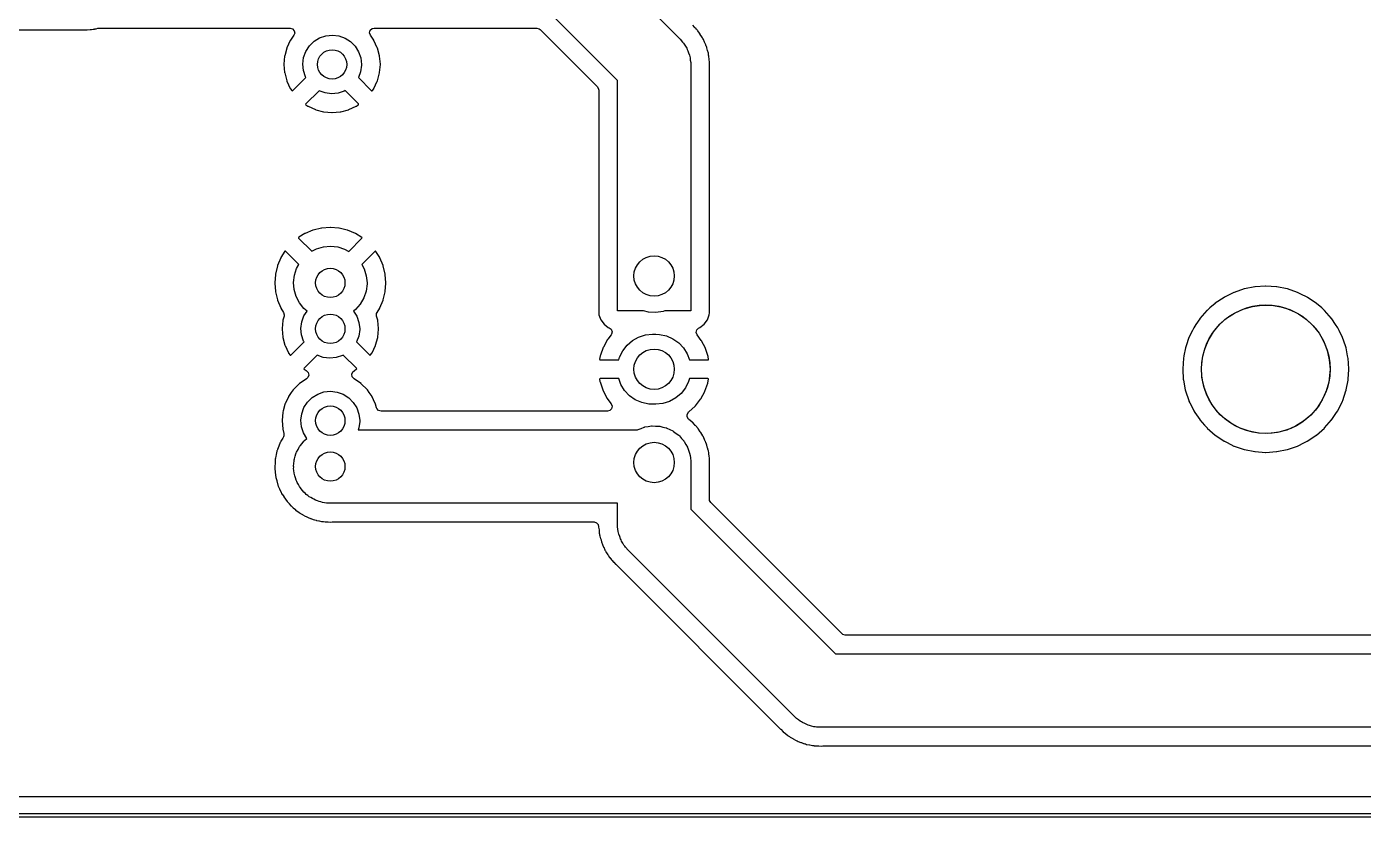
# Model space of a CAD drawing. Extents: x 71 to 221, y -163 to -63.
# Drawn here: x 122.53 to 158.94, y -163.05 to -141.52 of the extents above; entities that cross this region are included whole.
import ezdxf

# ---------------------------------------------------------------- set-up
doc = ezdxf.new("R2010")
doc.units = 0
doc.layers.add('BLACK', color=7, linetype='CONTINUOUS')

msp = doc.modelspace()

# ---------------------------------------------------------------- linework, layer by layer
at = {"layer": 'BLACK', "linetype": 'CONTINUOUS'}
for p, q in [((137.807, -139.343), (140.327, -141.863)), ((138.62, -142.984), (136.686, -141.05)), ((114.788, -141.608), (124.076, -141.608)), ((124.076, -141.608), (124.08, -141.609)), ((124.08, -141.609), (124.174, -141.611)), ((124.174, -141.611), (124.174, -141.611)), ((124.174, -141.611), (124.179, -141.611)), ((124.179, -141.611), (124.257, -141.601)), ((124.257, -141.601), (124.264, -141.6)), ((124.264, -141.6), (124.292, -141.598)), ((124.292, -141.598), (124.337, -141.594)), ((124.337, -141.594), (124.337, -141.594)), ((124.337, -141.594), (124.342, -141.594)), ((124.342, -141.594), (124.374, -141.586)), ((124.374, -141.586), (124.387, -141.584)), ((124.387, -141.584), (124.42, -141.579)), ((124.42, -141.579), (124.425, -141.578)), ((124.425, -141.578), (124.471, -141.564)), ((124.425, -141.578), (124.425, -141.578)), ((124.471, -141.564), (124.507, -141.558)), ((124.507, -141.558), (129.705, -141.558)), ((129.705, -141.558), (129.774, -141.579)), ((129.774, -141.579), (129.82, -141.632)), ((131.886, -141.621), (131.938, -141.572)), ((131.938, -141.572), (131.995, -141.558)), ((131.995, -141.558), (136.423, -141.558)), ((136.423, -141.558), (136.491, -141.579)), ((136.491, -141.579), (136.512, -141.595)), ((136.512, -141.595), (138.075, -143.158)), ((140.718, -141.534), (140.675, -141.485)), ((140.723, -141.54), (140.718, -141.534)), ((140.763, -141.58), (140.723, -141.54)), ((140.764, -141.581), (140.763, -141.58)), ((140.769, -141.586), (140.764, -141.581)), ((140.764, -141.581), (140.764, -141.581)), ((140.783, -141.601), (140.769, -141.586)), ((140.789, -141.611), (140.783, -141.601)), ((140.802, -141.628), (140.789, -141.611)), ((129.711, -141.898), (129.619, -142.096)), ((129.716, -141.889), (129.711, -141.898)), ((129.809, -141.757), (129.716, -141.889)), ((129.83, -141.702), (129.809, -141.757)), ((129.82, -141.632), (129.83, -141.702)), ((130.23, -142.044), (130.357, -141.92)), ((130.357, -141.92), (130.509, -141.826)), ((130.509, -141.826), (130.678, -141.769)), ((130.678, -141.769), (130.856, -141.75)), ((130.856, -141.75), (131.033, -141.771)), ((131.033, -141.771), (131.201, -141.831)), ((131.201, -141.831), (131.351, -141.927)), ((131.351, -141.927), (131.477, -142.053)), ((131.869, -141.689), (131.886, -141.621)), ((131.891, -141.757), (131.869, -141.689)), ((131.984, -141.889), (131.891, -141.757)), ((131.989, -141.898), (131.984, -141.889)), ((132.081, -142.096), (131.989, -141.898)), ((140.327, -141.863), (140.397, -141.941)), ((140.397, -141.941), (140.417, -141.971)), ((140.417, -141.971), (140.441, -141.999)), ((140.81, -141.639), (140.802, -141.628)), ((140.828, -141.66), (140.81, -141.639)), ((140.832, -141.663), (140.828, -141.66)), ((140.828, -141.66), (140.828, -141.66)), ((140.835, -141.668), (140.832, -141.663)), ((140.874, -141.73), (140.835, -141.668)), ((140.835, -141.668), (140.835, -141.668)), ((140.877, -141.735), (140.874, -141.73)), ((140.923, -141.8), (140.877, -141.735)), ((140.937, -141.829), (140.923, -141.8)), ((140.944, -141.841), (140.937, -141.829)), ((140.961, -141.869), (140.944, -141.841)), ((140.963, -141.873), (140.961, -141.869)), ((140.992, -141.941), (140.963, -141.873)), ((140.995, -141.947), (140.992, -141.941)), ((141.027, -142.013), (140.995, -141.947)), ((129.556, -142.327), (129.537, -142.545)), ((129.558, -142.317), (129.556, -142.327)), ((129.615, -142.106), (129.558, -142.317)), ((129.619, -142.096), (129.615, -142.106)), ((130.072, -142.362), (130.133, -142.194)), ((130.133, -142.194), (130.23, -142.044)), ((131.477, -142.053), (131.571, -142.204)), ((131.571, -142.204), (131.63, -142.373)), ((132.085, -142.106), (132.081, -142.096)), ((132.142, -142.317), (132.085, -142.106)), ((132.144, -142.327), (132.142, -142.317)), ((132.163, -142.545), (132.144, -142.327)), ((140.441, -141.999), (140.472, -142.056)), ((140.472, -142.056), (140.508, -142.11)), ((140.508, -142.11), (140.521, -142.144)), ((140.521, -142.144), (140.539, -142.176)), ((140.539, -142.176), (140.558, -142.238)), ((140.558, -142.238), (140.582, -142.298)), ((140.582, -142.298), (140.589, -142.334)), ((140.589, -142.334), (140.6, -142.369)), ((141.029, -142.018), (141.027, -142.013)), ((141.027, -142.013), (141.027, -142.013)), ((141.031, -142.023), (141.029, -142.018)), ((141.039, -142.049), (141.031, -142.023)), ((141.043, -142.062), (141.039, -142.049)), ((141.056, -142.092), (141.043, -142.062)), ((141.057, -142.097), (141.056, -142.092)), ((141.075, -142.169), (141.057, -142.097)), ((141.077, -142.175), (141.075, -142.169)), ((141.098, -142.245), (141.077, -142.175)), ((141.099, -142.25), (141.098, -142.245)), ((141.103, -142.28), (141.099, -142.25)), ((141.104, -142.283), (141.103, -142.28)), ((141.106, -142.296), (141.104, -142.283)), ((141.114, -142.328), (141.106, -142.296)), ((141.114, -142.333), (141.114, -142.328)), ((141.12, -142.406), (141.114, -142.333)), ((141.114, -142.333), (141.114, -142.333)), ((129.537, -142.545), (129.537, -142.555)), ((129.537, -142.555), (129.556, -142.773)), ((130.05, -142.539), (130.072, -142.362)), ((130.067, -142.716), (130.05, -142.539)), ((131.65, -142.572), (131.625, -142.749)), ((131.63, -142.373), (131.65, -142.55)), ((131.65, -142.55), (131.65, -142.572)), ((132.144, -142.773), (132.163, -142.555)), ((132.163, -142.555), (132.163, -142.545)), ((140.6, -142.369), (140.606, -142.433)), ((140.606, -142.433), (140.617, -142.497)), ((140.617, -142.497), (140.616, -142.533)), ((140.616, -142.533), (140.62, -142.57)), ((140.62, -142.57), (140.62, -149.262)), ((141.121, -142.413), (141.12, -142.406)), ((141.131, -142.491), (141.121, -142.413)), ((141.129, -142.59), (141.131, -142.496)), ((141.129, -142.594), (141.129, -142.59)), ((141.129, -149.311), (141.129, -142.594)), ((141.131, -142.496), (141.131, -142.491)), ((141.131, -142.496), (141.131, -142.496)), ((129.556, -142.773), (129.558, -142.783)), ((129.558, -142.783), (129.615, -142.994)), ((129.615, -142.994), (129.619, -143.004)), ((129.619, -143.004), (129.711, -143.202)), ((129.776, -143.264), (130.136, -142.905)), ((130.124, -142.886), (130.067, -142.716)), ((130.136, -142.905), (130.124, -142.886)), ((131.625, -142.749), (131.565, -142.906)), ((131.565, -142.906), (131.924, -143.265)), ((131.989, -143.202), (132.081, -143.004)), ((132.081, -143.004), (132.085, -142.994)), ((132.085, -142.994), (132.142, -142.783)), ((132.142, -142.783), (132.144, -142.773)), ((138.62, -149.262), (138.62, -142.984)), ((129.711, -143.202), (129.716, -143.211)), ((129.716, -143.211), (129.753, -143.263)), ((129.753, -143.263), (129.763, -143.271)), ((129.763, -143.271), (129.776, -143.264)), ((130.494, -143.266), (130.135, -143.624)), ((130.656, -143.326), (130.494, -143.266)), ((130.833, -143.35), (130.656, -143.326)), ((131.011, -143.334), (130.833, -143.35)), ((131.18, -143.279), (131.011, -143.334)), ((131.205, -143.264), (131.18, -143.279)), ((131.564, -143.624), (131.205, -143.264)), ((131.924, -143.265), (131.936, -143.272)), ((131.936, -143.272), (131.948, -143.262)), ((131.948, -143.262), (131.984, -143.211)), ((131.984, -143.211), (131.989, -143.202)), ((138.075, -143.158), (138.109, -143.22)), ((138.109, -143.22), (138.112, -143.247)), ((138.112, -143.247), (138.112, -149.311)), ((130.135, -143.624), (130.128, -143.636)), ((130.128, -143.636), (130.138, -143.648)), ((130.138, -143.648), (130.189, -143.684)), ((130.189, -143.684), (130.198, -143.689)), ((130.198, -143.689), (130.396, -143.781)), ((130.396, -143.781), (130.406, -143.785)), ((130.406, -143.785), (130.617, -143.842)), ((131.083, -143.842), (131.294, -143.785)), ((131.294, -143.785), (131.304, -143.781)), ((131.304, -143.781), (131.502, -143.689)), ((131.502, -143.689), (131.511, -143.684)), ((131.511, -143.684), (131.563, -143.647)), ((131.563, -143.647), (131.571, -143.637)), ((131.571, -143.637), (131.564, -143.624)), ((130.617, -143.842), (130.627, -143.844)), ((130.627, -143.844), (130.845, -143.863)), ((130.845, -143.863), (130.855, -143.863)), ((130.855, -143.863), (131.073, -143.844)), ((131.073, -143.844), (131.083, -143.842)), ((130.328, -147.063), (130.118, -147.15)), ((130.337, -147.06), (130.328, -147.063)), ((130.559, -147.007), (130.337, -147.06)), ((130.568, -147.006), (130.559, -147.007)), ((130.795, -146.988), (130.568, -147.006)), ((130.805, -146.988), (130.795, -146.988)), ((131.032, -147.006), (130.805, -146.988)), ((131.041, -147.007), (131.032, -147.006)), ((131.263, -147.06), (131.041, -147.007)), ((131.272, -147.063), (131.263, -147.06)), ((131.482, -147.15), (131.272, -147.063)), ((129.942, -147.257), (129.932, -147.268)), ((129.932, -147.268), (129.936, -147.277)), ((129.936, -147.277), (130.298, -147.639)), ((130.109, -147.155), (129.942, -147.257)), ((130.118, -147.15), (130.109, -147.155)), ((131.301, -147.64), (131.661, -147.28)), ((131.491, -147.155), (131.482, -147.15)), ((131.662, -147.26), (131.491, -147.155)), ((131.661, -147.28), (131.668, -147.267)), ((131.668, -147.267), (131.662, -147.26)), ((129.56, -147.638), (129.455, -147.809)), ((129.567, -147.632), (129.56, -147.638)), ((129.58, -147.639), (129.567, -147.632)), ((129.94, -147.999), (129.58, -147.639)), ((130.298, -147.639), (130.425, -147.573)), ((130.425, -147.573), (130.613, -147.518)), ((130.613, -147.518), (130.807, -147.5)), ((130.807, -147.5), (131.001, -147.52)), ((131.001, -147.52), (131.188, -147.578)), ((131.188, -147.578), (131.301, -147.64)), ((132.023, -147.636), (131.661, -147.999)), ((132.032, -147.632), (132.023, -147.636)), ((132.043, -147.642), (132.032, -147.632)), ((132.145, -147.809), (132.043, -147.642)), ((129.36, -148.037), (129.307, -148.259)), ((129.363, -148.028), (129.36, -148.037)), ((129.45, -147.818), (129.363, -148.028)), ((129.455, -147.809), (129.45, -147.818)), ((129.822, -148.292), (129.881, -148.106)), ((129.881, -148.106), (129.94, -147.999)), ((131.661, -147.999), (131.725, -148.119)), ((131.725, -148.119), (131.781, -148.306)), ((132.15, -147.818), (132.145, -147.809)), ((132.237, -148.028), (132.15, -147.818)), ((132.24, -148.037), (132.237, -148.028)), ((132.293, -148.259), (132.24, -148.037)), ((129.306, -148.268), (129.288, -148.495)), ((129.288, -148.495), (129.288, -148.505)), ((129.288, -148.505), (129.306, -148.732)), ((129.307, -148.259), (129.306, -148.268)), ((129.8, -148.486), (129.822, -148.292)), ((129.816, -148.681), (129.8, -148.486)), ((131.8, -148.528), (131.775, -148.722)), ((131.781, -148.306), (131.8, -148.5)), ((131.8, -148.5), (131.8, -148.528)), ((132.294, -148.268), (132.293, -148.259)), ((132.312, -148.495), (132.294, -148.268)), ((132.294, -148.732), (132.312, -148.505)), ((132.312, -148.505), (132.312, -148.495)), ((129.306, -148.732), (129.307, -148.741)), ((129.307, -148.741), (129.36, -148.963)), ((129.87, -148.868), (129.816, -148.681)), ((129.959, -149.042), (129.87, -148.868)), ((131.775, -148.722), (131.714, -148.907)), ((132.24, -148.963), (132.293, -148.741)), ((132.293, -148.741), (132.294, -148.732)), ((155.145, -148.892), (154.906, -149.052)), ((155.148, -148.89), (155.145, -148.892)), ((155.152, -148.888), (155.148, -148.89)), ((155.322, -148.804), (155.152, -148.888)), ((155.152, -148.888), (155.152, -148.888)), ((155.414, -148.759), (155.322, -148.804)), ((155.418, -148.758), (155.414, -148.759)), ((155.69, -148.665), (155.418, -148.758)), ((155.694, -148.664), (155.69, -148.665)), ((155.69, -148.665), (155.69, -148.665)), ((155.698, -148.663), (155.694, -148.664)), ((155.981, -148.607), (155.698, -148.663)), ((155.698, -148.663), (155.698, -148.663)), ((155.985, -148.606), (155.981, -148.607)), ((155.981, -148.607), (155.981, -148.607)), ((155.989, -148.606), (155.985, -148.606)), ((156.276, -148.587), (155.989, -148.606)), ((155.989, -148.606), (155.989, -148.606)), ((156.28, -148.587), (156.276, -148.587)), ((156.284, -148.587), (156.28, -148.587)), ((156.571, -148.606), (156.284, -148.587)), ((156.575, -148.606), (156.571, -148.606)), ((156.571, -148.606), (156.571, -148.606)), ((156.579, -148.607), (156.575, -148.606)), ((156.862, -148.663), (156.579, -148.607)), ((156.579, -148.607), (156.579, -148.607)), ((156.866, -148.664), (156.862, -148.663)), ((156.862, -148.663), (156.862, -148.663)), ((156.87, -148.665), (156.866, -148.664)), ((157.142, -148.758), (156.87, -148.665)), ((156.87, -148.665), (156.87, -148.665)), ((157.146, -148.759), (157.142, -148.758)), ((157.238, -148.804), (157.146, -148.759)), ((157.408, -148.888), (157.238, -148.804)), ((157.412, -148.89), (157.408, -148.888)), ((157.408, -148.888), (157.408, -148.888)), ((157.415, -148.892), (157.412, -148.89)), ((157.654, -149.052), (157.415, -148.892)), ((129.36, -148.963), (129.363, -148.972)), ((129.363, -148.972), (129.45, -149.182)), ((129.45, -149.182), (129.455, -149.191)), ((129.455, -149.191), (129.525, -149.305)), ((130.081, -149.195), (129.959, -149.042)), ((130.166, -149.267), (130.081, -149.195)), ((131.49, -149.224), (131.435, -149.267)), ((131.617, -149.076), (131.49, -149.224)), ((131.714, -148.907), (131.617, -149.076)), ((132.075, -149.305), (132.145, -149.191)), ((132.145, -149.191), (132.15, -149.182)), ((132.15, -149.182), (132.237, -148.972)), ((132.237, -148.972), (132.24, -148.963)), ((154.677, -149.253), (154.487, -149.469)), ((154.68, -149.25), (154.677, -149.253)), ((154.756, -149.182), (154.68, -149.25)), ((154.899, -149.057), (154.756, -149.182)), ((154.902, -149.054), (154.899, -149.057)), ((154.899, -149.057), (154.899, -149.057)), ((154.906, -149.052), (154.902, -149.054)), ((154.906, -149.052), (154.906, -149.052)), ((155.432, -149.319), (155.667, -149.211)), ((155.667, -149.211), (155.916, -149.138)), ((155.916, -149.138), (156.173, -149.103)), ((156.173, -149.103), (156.433, -149.107)), ((156.433, -149.107), (156.689, -149.148)), ((156.689, -149.148), (156.936, -149.227)), ((156.936, -149.227), (157.168, -149.342)), ((157.658, -149.054), (157.654, -149.052)), ((157.654, -149.052), (157.654, -149.052)), ((157.661, -149.057), (157.658, -149.054)), ((157.804, -149.182), (157.661, -149.057)), ((157.661, -149.057), (157.661, -149.057)), ((157.88, -149.25), (157.804, -149.182)), ((157.883, -149.253), (157.88, -149.25)), ((158.073, -149.469), (157.883, -149.253)), ((129.506, -149.527), (129.487, -149.745)), ((129.508, -149.517), (129.506, -149.527)), ((129.539, -149.403), (129.508, -149.517)), ((129.525, -149.305), (129.543, -149.373)), ((129.543, -149.373), (129.539, -149.403)), ((130, -149.739), (130.022, -149.562)), ((130.022, -149.562), (130.083, -149.394)), ((130.083, -149.394), (130.166, -149.267)), ((131.435, -149.267), (131.521, -149.404)), ((131.521, -149.404), (131.58, -149.573)), ((131.58, -149.573), (131.6, -149.75)), ((132.061, -149.403), (132.063, -149.332)), ((132.092, -149.517), (132.061, -149.403)), ((132.063, -149.332), (132.075, -149.305)), ((132.094, -149.527), (132.092, -149.517)), ((132.113, -149.745), (132.094, -149.527)), ((138.112, -149.311), (138.118, -149.373)), ((138.118, -149.373), (138.169, -149.509)), ((138.169, -149.509), (138.257, -149.626)), ((139.33, -149.262), (138.62, -149.262)), ((139.467, -149.298), (139.33, -149.262)), ((139.669, -149.309), (139.467, -149.298)), ((139.869, -149.279), (139.669, -149.309)), ((139.912, -149.262), (139.869, -149.279)), ((140.62, -149.262), (139.912, -149.262)), ((140.983, -149.626), (141.071, -149.509)), ((141.071, -149.509), (141.122, -149.373)), ((141.122, -149.373), (141.129, -149.311)), ((154.482, -149.476), (154.378, -149.631)), ((154.484, -149.472), (154.482, -149.476)), ((154.482, -149.476), (154.482, -149.476)), ((154.487, -149.469), (154.484, -149.472)), ((154.487, -149.469), (154.487, -149.469)), ((155.021, -149.634), (155.215, -149.462)), ((155.215, -149.462), (155.432, -149.319)), ((157.168, -149.342), (157.381, -149.49)), ((157.381, -149.49), (157.57, -149.668)), ((158.076, -149.472), (158.073, -149.469)), ((158.073, -149.469), (158.073, -149.469)), ((158.078, -149.476), (158.076, -149.472)), ((158.182, -149.631), (158.078, -149.476)), ((158.078, -149.476), (158.078, -149.476)), ((129.487, -149.745), (129.487, -149.755)), ((129.487, -149.755), (129.506, -149.973)), ((129.506, -149.973), (129.508, -149.983)), ((129.508, -149.983), (129.565, -150.194)), ((130.017, -149.916), (130, -149.739)), ((130.074, -150.086), (130.017, -149.916)), ((131.575, -149.949), (131.515, -150.106)), ((131.6, -149.772), (131.575, -149.949)), ((131.6, -149.75), (131.6, -149.772)), ((132.035, -150.194), (132.092, -149.983)), ((132.092, -149.983), (132.094, -149.973)), ((132.094, -149.973), (132.113, -149.755)), ((132.113, -149.755), (132.113, -149.745)), ((138.257, -149.626), (138.373, -149.713)), ((138.448, -149.917), (138.355, -150.035)), ((138.373, -149.713), (138.392, -149.72)), ((138.392, -149.72), (138.394, -149.721)), ((138.394, -149.721), (138.45, -149.763)), ((138.46, -149.899), (138.448, -149.917)), ((138.45, -149.763), (138.475, -149.83)), ((138.475, -149.83), (138.46, -149.899)), ((139.029, -150.068), (139.197, -149.975)), ((139.197, -149.975), (139.381, -149.917)), ((139.381, -149.917), (139.572, -149.897)), ((139.572, -149.897), (139.667, -149.897)), ((139.667, -149.897), (139.767, -149.903)), ((139.767, -149.903), (139.956, -149.942)), ((139.956, -149.942), (140.132, -150.019)), ((140.766, -149.847), (140.781, -149.778)), ((140.791, -149.914), (140.766, -149.847)), ((140.781, -149.778), (140.831, -149.728)), ((140.904, -150.065), (140.791, -149.914)), ((140.831, -149.728), (140.848, -149.72)), ((140.848, -149.72), (140.867, -149.713)), ((140.867, -149.713), (140.983, -149.626)), ((154.189, -149.984), (154.188, -149.988)), ((154.282, -149.795), (154.189, -149.984)), ((154.318, -149.722), (154.282, -149.795)), ((154.32, -149.718), (154.318, -149.722)), ((154.318, -149.722), (154.318, -149.722)), ((154.378, -149.631), (154.32, -149.718)), ((154.721, -150.056), (154.855, -149.834)), ((154.855, -149.834), (155.021, -149.634)), ((157.57, -149.668), (157.731, -149.871)), ((157.731, -149.871), (157.86, -150.097)), ((158.24, -149.718), (158.182, -149.631)), ((158.242, -149.722), (158.24, -149.718)), ((158.278, -149.795), (158.242, -149.722)), ((158.242, -149.722), (158.242, -149.722)), ((158.371, -149.984), (158.278, -149.795)), ((158.372, -149.988), (158.371, -149.984)), ((129.565, -150.194), (129.569, -150.204)), ((129.569, -150.204), (129.661, -150.402)), ((129.726, -150.464), (130.086, -150.105)), ((130.086, -150.105), (130.074, -150.086)), ((131.515, -150.106), (131.874, -150.465)), ((131.939, -150.402), (132.031, -150.204)), ((132.031, -150.204), (132.035, -150.194)), ((138.234, -150.254), (138.157, -150.471)), ((138.238, -150.245), (138.234, -150.254)), ((138.349, -150.044), (138.238, -150.245)), ((138.355, -150.035), (138.349, -150.044)), ((138.68, -150.518), (138.765, -150.345)), ((138.765, -150.345), (138.883, -150.193)), ((138.883, -150.193), (139.029, -150.068)), ((140.132, -150.019), (140.29, -150.129)), ((140.29, -150.129), (140.422, -150.269)), ((140.422, -150.269), (140.524, -150.432)), ((140.91, -150.074), (140.904, -150.065)), ((141.016, -150.278), (140.91, -150.074)), ((141.02, -150.287), (141.016, -150.278)), ((141.092, -150.505), (141.02, -150.287)), ((154.093, -150.268), (154.051, -150.481)), ((154.094, -150.264), (154.093, -150.268)), ((154.093, -150.268), (154.093, -150.268)), ((154.111, -150.215), (154.094, -150.264)), ((154.188, -149.988), (154.111, -150.215)), ((154.188, -149.988), (154.188, -149.988)), ((154.557, -150.546), (154.62, -150.295)), ((154.62, -150.295), (154.721, -150.056)), ((157.86, -150.097), (157.954, -150.338)), ((157.954, -150.338), (158.011, -150.591)), ((158.449, -150.215), (158.372, -149.988)), ((158.372, -149.988), (158.372, -149.988)), ((158.466, -150.264), (158.449, -150.215)), ((158.467, -150.268), (158.466, -150.264)), ((158.509, -150.481), (158.467, -150.268)), ((158.467, -150.268), (158.467, -150.268)), ((129.661, -150.402), (129.666, -150.411)), ((129.666, -150.411), (129.703, -150.463)), ((129.703, -150.463), (129.713, -150.471)), ((129.713, -150.471), (129.726, -150.464)), ((130.444, -150.466), (130.085, -150.824)), ((130.606, -150.526), (130.444, -150.466)), ((130.783, -150.55), (130.606, -150.526)), ((130.961, -150.534), (130.783, -150.55)), ((131.13, -150.479), (130.961, -150.534)), ((131.155, -150.464), (131.13, -150.479)), ((131.514, -150.824), (131.155, -150.464)), ((131.874, -150.465), (131.886, -150.472)), ((131.886, -150.472), (131.898, -150.462)), ((131.898, -150.462), (131.934, -150.411)), ((131.934, -150.411), (131.939, -150.402)), ((138.155, -150.481), (138.137, -150.578)), ((138.137, -150.578), (138.139, -150.591)), ((138.139, -150.591), (138.153, -150.596)), ((138.153, -150.596), (138.659, -150.596)), ((138.157, -150.471), (138.155, -150.481)), ((138.659, -150.596), (138.68, -150.518)), ((140.524, -150.432), (140.584, -150.596)), ((140.584, -150.596), (141.088, -150.596)), ((141.088, -150.596), (141.101, -150.592)), ((141.094, -150.515), (141.092, -150.505)), ((141.103, -150.578), (141.094, -150.515)), ((141.101, -150.592), (141.103, -150.578)), ((154.027, -150.686), (154.017, -150.85)), ((154.036, -150.559), (154.027, -150.686)), ((154.051, -150.481), (154.036, -150.555)), ((154.036, -150.555), (154.036, -150.559)), ((154.036, -150.559), (154.036, -150.559)), ((154.531, -150.804), (154.557, -150.546)), ((158.011, -150.591), (158.03, -150.85)), ((158.524, -150.555), (158.509, -150.481)), ((158.524, -150.559), (158.524, -150.555)), ((158.533, -150.686), (158.524, -150.559)), ((158.524, -150.559), (158.524, -150.559)), ((158.543, -150.85), (158.533, -150.686)), ((130.085, -150.824), (130.078, -150.836)), ((130.078, -150.836), (130.088, -150.848)), ((130.088, -150.848), (130.139, -150.884)), ((130.139, -150.884), (130.151, -150.891)), ((130.151, -150.891), (130.2, -150.942)), ((130.187, -151.078), (130.151, -151.109)), ((130.213, -151.012), (130.187, -151.078)), ((130.2, -150.942), (130.213, -151.012)), ((131.387, -150.988), (131.413, -150.922)), ((131.4, -151.057), (131.387, -150.988)), ((131.449, -151.109), (131.4, -151.057)), ((131.413, -150.922), (131.449, -150.891)), ((131.449, -150.891), (131.461, -150.884)), ((131.461, -150.884), (131.509, -150.85)), ((131.509, -150.85), (131.513, -150.847)), ((131.513, -150.847), (131.521, -150.837)), ((131.521, -150.837), (131.514, -150.824)), ((154.017, -150.85), (154.017, -150.854)), ((154.017, -150.854), (154.034, -151.122)), ((154.543, -151.063), (154.531, -150.804)), ((154.594, -151.318), (154.543, -151.063)), ((158.028, -150.942), (157.995, -151.199)), ((158.03, -150.85), (158.028, -150.942)), ((158.526, -151.122), (158.543, -150.854)), ((158.543, -150.854), (158.543, -150.85)), ((129.791, -151.41), (129.737, -151.487)), ((129.794, -151.406), (129.791, -151.41)), ((129.791, -151.41), (129.791, -151.41)), ((129.956, -151.244), (129.794, -151.406)), ((129.96, -151.241), (129.956, -151.244)), ((130.139, -151.116), (129.96, -151.241)), ((129.96, -151.241), (129.96, -151.241)), ((130.143, -151.112), (130.139, -151.116)), ((130.148, -151.11), (130.143, -151.112)), ((130.151, -151.109), (130.148, -151.11)), ((131.452, -151.11), (131.449, -151.109)), ((131.457, -151.112), (131.452, -151.11)), ((131.461, -151.116), (131.457, -151.112)), ((131.64, -151.241), (131.461, -151.116)), ((131.644, -151.244), (131.64, -151.241)), ((131.64, -151.241), (131.64, -151.241)), ((131.806, -151.406), (131.644, -151.244)), ((131.809, -151.41), (131.806, -151.406)), ((131.863, -151.487), (131.809, -151.41)), ((131.809, -151.41), (131.809, -151.41)), ((138.139, -151.108), (138.137, -151.122)), ((138.137, -151.122), (138.146, -151.185)), ((138.152, -151.104), (138.139, -151.108)), ((138.146, -151.185), (138.148, -151.195)), ((138.148, -151.195), (138.22, -151.413)), ((138.656, -151.104), (138.152, -151.104)), ((138.22, -151.413), (138.224, -151.422)), ((138.224, -151.422), (138.33, -151.626)), ((138.716, -151.268), (138.656, -151.104)), ((138.818, -151.431), (138.716, -151.268)), ((138.95, -151.571), (138.818, -151.431)), ((140.475, -151.355), (140.357, -151.507)), ((140.56, -151.182), (140.475, -151.355)), ((140.581, -151.104), (140.56, -151.182)), ((141.087, -151.104), (140.581, -151.104)), ((141.006, -151.446), (141.083, -151.229)), ((141.083, -151.229), (141.085, -151.219)), ((141.085, -151.219), (141.103, -151.122)), ((141.101, -151.109), (141.087, -151.104)), ((141.103, -151.122), (141.101, -151.109)), ((154.034, -151.122), (154.036, -151.145)), ((154.036, -151.145), (154.037, -151.149)), ((154.037, -151.149), (154.037, -151.149)), ((154.037, -151.149), (154.089, -151.411)), ((154.089, -151.411), (154.094, -151.436)), ((154.094, -151.436), (154.095, -151.44)), ((154.095, -151.44), (154.095, -151.44)), ((154.095, -151.44), (154.183, -151.697)), ((154.681, -151.562), (154.594, -151.318)), ((157.995, -151.199), (157.924, -151.449)), ((158.377, -151.697), (158.465, -151.44)), ((158.465, -151.44), (158.466, -151.436)), ((158.465, -151.44), (158.465, -151.44)), ((158.466, -151.436), (158.471, -151.411)), ((158.471, -151.411), (158.523, -151.149)), ((158.523, -151.149), (158.524, -151.145)), ((158.523, -151.149), (158.523, -151.149)), ((158.524, -151.145), (158.526, -151.122)), ((129.564, -151.806), (129.517, -151.982)), ((129.566, -151.801), (129.564, -151.806)), ((129.564, -151.806), (129.564, -151.806)), ((129.568, -151.796), (129.566, -151.801)), ((129.66, -151.598), (129.568, -151.796)), ((129.662, -151.593), (129.66, -151.598)), ((129.66, -151.598), (129.66, -151.598)), ((129.737, -151.487), (129.662, -151.593)), ((130.083, -151.894), (130.18, -151.744)), ((130.18, -151.744), (130.307, -151.62)), ((130.307, -151.62), (130.459, -151.526)), ((130.459, -151.526), (130.628, -151.469)), ((130.628, -151.469), (130.806, -151.45)), ((130.806, -151.45), (130.983, -151.471)), ((130.983, -151.471), (131.151, -151.531)), ((131.151, -151.531), (131.301, -151.627)), ((131.301, -151.627), (131.427, -151.753)), ((131.427, -151.753), (131.521, -151.904)), ((131.938, -151.593), (131.863, -151.487)), ((131.94, -151.598), (131.938, -151.593)), ((131.981, -151.687), (131.94, -151.598)), ((131.94, -151.598), (131.94, -151.598)), ((132.034, -151.801), (131.981, -151.687)), ((132.06, -151.898), (132.034, -151.801)), ((138.33, -151.626), (138.336, -151.635)), ((138.336, -151.635), (138.452, -151.79)), ((138.452, -151.79), (138.477, -151.856)), ((139.108, -151.681), (138.95, -151.571)), ((139.284, -151.758), (139.108, -151.681)), ((139.473, -151.797), (139.284, -151.758)), ((139.572, -151.802), (139.473, -151.797)), ((139.667, -151.802), (139.572, -151.802)), ((139.859, -151.783), (139.667, -151.802)), ((140.043, -151.725), (139.859, -151.783)), ((140.211, -151.632), (140.043, -151.725)), ((140.357, -151.507), (140.211, -151.632)), ((140.743, -151.845), (140.885, -151.665)), ((140.885, -151.665), (140.891, -151.656)), ((140.891, -151.656), (141.002, -151.455)), ((141.002, -151.455), (141.006, -151.446)), ((154.183, -151.697), (154.189, -151.716)), ((154.189, -151.716), (154.211, -151.761)), ((154.211, -151.761), (154.318, -151.977)), ((154.804, -151.79), (154.681, -151.562)), ((154.959, -151.998), (154.804, -151.79)), ((157.818, -151.685), (157.678, -151.903)), ((157.924, -151.449), (157.818, -151.685)), ((158.242, -151.977), (158.349, -151.761)), ((158.349, -151.761), (158.371, -151.716)), ((158.371, -151.716), (158.377, -151.697)), ((129.506, -152.022), (129.487, -152.25)), ((129.517, -151.982), (129.506, -152.022)), ((130, -152.239), (130.022, -152.062)), ((130.022, -152.062), (130.083, -151.894)), ((131.521, -151.904), (131.58, -152.073)), ((131.58, -152.073), (131.6, -152.25)), ((132.067, -151.918), (132.06, -151.898)), ((132.06, -151.898), (132.06, -151.898)), ((132.114, -151.971), (132.067, -151.918)), ((132.182, -151.992), (132.114, -151.971)), ((138.351, -151.992), (132.182, -151.992)), ((138.411, -151.976), (138.351, -151.992)), ((138.462, -151.926), (138.411, -151.976)), ((138.477, -151.856), (138.462, -151.926)), ((140.516, -152.079), (140.553, -152.018)), ((140.518, -152.15), (140.516, -152.079)), ((140.558, -152.208), (140.518, -152.15)), ((140.553, -152.018), (140.561, -152.011)), ((140.561, -152.011), (140.565, -152.008)), ((140.565, -152.008), (140.735, -151.853)), ((140.735, -151.853), (140.743, -151.845)), ((154.318, -151.977), (154.32, -151.982)), ((154.32, -151.982), (154.349, -152.025)), ((154.349, -152.025), (154.481, -152.223)), ((155.143, -152.181), (154.959, -151.998)), ((157.507, -152.098), (157.309, -152.266)), ((157.678, -151.903), (157.507, -152.098)), ((158.079, -152.223), (158.211, -152.025)), ((158.211, -152.025), (158.24, -151.982)), ((158.24, -151.982), (158.242, -151.977)), ((129.487, -152.25), (129.506, -152.478)), ((129.506, -152.478), (129.508, -152.483)), ((129.508, -152.483), (129.508, -152.483)), ((129.508, -152.483), (129.538, -152.596)), ((130.017, -152.416), (130, -152.239)), ((130.074, -152.586), (130.017, -152.416)), ((131.575, -152.449), (131.555, -152.5)), ((131.555, -152.5), (139.165, -152.5)), ((131.6, -152.272), (131.575, -152.449)), ((131.6, -152.25), (131.6, -152.272)), ((139.165, -152.5), (139.171, -152.498)), ((139.171, -152.498), (139.182, -152.491)), ((139.182, -152.491), (139.265, -152.461)), ((139.265, -152.461), (139.348, -152.428)), ((139.348, -152.428), (139.36, -152.426)), ((139.36, -152.426), (139.371, -152.421)), ((139.371, -152.421), (139.459, -152.408)), ((139.459, -152.408), (139.547, -152.393)), ((139.547, -152.393), (139.559, -152.393)), ((139.559, -152.393), (139.571, -152.391)), ((139.571, -152.391), (139.66, -152.396)), ((139.66, -152.396), (139.749, -152.398)), ((139.749, -152.398), (139.761, -152.401)), ((139.761, -152.401), (139.773, -152.402)), ((139.773, -152.402), (139.859, -152.424)), ((139.859, -152.424), (139.946, -152.444)), ((139.946, -152.444), (139.957, -152.45)), ((139.957, -152.45), (139.969, -152.453)), ((139.969, -152.453), (140.048, -152.492)), ((140.048, -152.492), (140.129, -152.529)), ((140.129, -152.529), (140.139, -152.537)), ((140.567, -152.215), (140.558, -152.208)), ((140.568, -152.217), (140.567, -152.215)), ((140.652, -152.283), (140.568, -152.217)), ((140.656, -152.287), (140.652, -152.283)), ((140.659, -152.29), (140.656, -152.287)), ((140.664, -152.295), (140.659, -152.29)), ((140.659, -152.29), (140.659, -152.29)), ((140.667, -152.298), (140.664, -152.295)), ((140.664, -152.295), (140.664, -152.295)), ((140.671, -152.301), (140.667, -152.298)), ((140.709, -152.344), (140.671, -152.301)), ((140.742, -152.382), (140.709, -152.344)), ((140.744, -152.383), (140.742, -152.382)), ((140.816, -152.462), (140.744, -152.383)), ((140.819, -152.467), (140.816, -152.462)), ((140.822, -152.471), (140.819, -152.467)), ((140.825, -152.476), (140.822, -152.471)), ((140.822, -152.471), (140.822, -152.471)), ((140.828, -152.48), (140.825, -152.476)), ((140.825, -152.476), (140.825, -152.476)), ((140.832, -152.483), (140.828, -152.48)), ((140.879, -152.559), (140.832, -152.483)), ((154.481, -152.223), (154.484, -152.228)), ((154.484, -152.228), (154.487, -152.231)), ((154.487, -152.231), (154.487, -152.231)), ((154.487, -152.231), (154.612, -152.374)), ((154.612, -152.374), (154.68, -152.45)), ((154.68, -152.45), (154.683, -152.453)), ((154.683, -152.453), (154.899, -152.643)), ((155.353, -152.334), (155.143, -152.181)), ((155.582, -152.455), (155.353, -152.334)), ((155.827, -152.54), (155.582, -152.455)), ((156.85, -152.505), (156.599, -152.571)), ((157.088, -152.402), (156.85, -152.505)), ((157.309, -152.266), (157.088, -152.402)), ((157.661, -152.643), (157.877, -152.453)), ((157.877, -152.453), (157.88, -152.45)), ((157.88, -152.45), (157.948, -152.374)), ((157.948, -152.374), (158.073, -152.231)), ((158.073, -152.231), (158.076, -152.228)), ((158.073, -152.231), (158.073, -152.231)), ((158.076, -152.228), (158.079, -152.223)), ((129.435, -152.846), (129.399, -152.941)), ((129.441, -152.836), (129.435, -152.846)), ((129.449, -152.821), (129.441, -152.836)), ((129.45, -152.818), (129.449, -152.821)), ((129.452, -152.813), (129.45, -152.818)), ((129.45, -152.818), (129.45, -152.818)), ((129.503, -152.729), (129.452, -152.813)), ((129.505, -152.726), (129.503, -152.729)), ((129.525, -152.692), (129.505, -152.726)), ((129.536, -152.667), (129.525, -152.692)), ((129.538, -152.596), (129.536, -152.667)), ((129.975, -152.935), (130.031, -152.868)), ((130.031, -152.868), (130.076, -152.81)), ((130.164, -152.734), (130.074, -152.586)), ((130.076, -152.81), (130.089, -152.799)), ((130.089, -152.799), (130.1, -152.786)), ((130.1, -152.786), (130.164, -152.734)), ((140.139, -152.537), (140.15, -152.542)), ((140.15, -152.542), (140.22, -152.596)), ((140.22, -152.596), (140.292, -152.649)), ((140.292, -152.649), (140.3, -152.658)), ((140.3, -152.658), (140.31, -152.666)), ((140.31, -152.666), (140.368, -152.733)), ((140.368, -152.733), (140.427, -152.799)), ((140.427, -152.799), (140.433, -152.81)), ((140.433, -152.81), (140.441, -152.819)), ((140.441, -152.819), (140.484, -152.897)), ((140.484, -152.897), (140.529, -152.974)), ((140.889, -152.574), (140.879, -152.559)), ((140.89, -152.576), (140.889, -152.574)), ((140.946, -152.661), (140.89, -152.576)), ((140.949, -152.666), (140.946, -152.661)), ((140.946, -152.661), (140.946, -152.661)), ((140.951, -152.67), (140.949, -152.666)), ((140.953, -152.675), (140.951, -152.67)), ((140.956, -152.68), (140.953, -152.675)), ((140.953, -152.675), (140.953, -152.675)), ((140.958, -152.685), (140.956, -152.68)), ((140.956, -152.68), (140.956, -152.68)), ((140.961, -152.689), (140.958, -152.685)), ((140.963, -152.694), (140.961, -152.689)), ((141.003, -152.787), (140.963, -152.694)), ((141.004, -152.789), (141.003, -152.787)), ((141.013, -152.81), (141.004, -152.789)), ((141.017, -152.817), (141.013, -152.81)), ((141.019, -152.822), (141.017, -152.817)), ((141.017, -152.817), (141.017, -152.817)), ((141.021, -152.827), (141.019, -152.822)), ((141.021, -152.829), (141.021, -152.827)), ((141.03, -152.848), (141.021, -152.829)), ((141.047, -152.887), (141.03, -152.848)), ((141.049, -152.892), (141.047, -152.887)), ((141.05, -152.897), (141.049, -152.892)), ((141.052, -152.903), (141.05, -152.897)), ((141.05, -152.897), (141.05, -152.897)), ((154.899, -152.643), (154.899, -152.643)), ((154.899, -152.643), (154.902, -152.646)), ((154.902, -152.646), (154.906, -152.648)), ((154.906, -152.648), (154.906, -152.648)), ((154.906, -152.648), (154.974, -152.694)), ((154.974, -152.694), (155.148, -152.81)), ((155.148, -152.81), (155.152, -152.812)), ((155.152, -152.812), (155.152, -152.812)), ((155.152, -152.812), (155.225, -152.848)), ((155.225, -152.848), (155.414, -152.941)), ((156.082, -152.589), (155.827, -152.54)), ((156.341, -152.599), (156.082, -152.589)), ((156.599, -152.571), (156.341, -152.599)), ((157.146, -152.941), (157.335, -152.848)), ((157.335, -152.848), (157.408, -152.812)), ((157.408, -152.812), (157.412, -152.81)), ((157.408, -152.812), (157.408, -152.812)), ((157.412, -152.81), (157.586, -152.694)), ((157.586, -152.694), (157.654, -152.648)), ((157.654, -152.648), (157.658, -152.646)), ((157.654, -152.648), (157.654, -152.648)), ((157.658, -152.646), (157.661, -152.643)), ((157.661, -152.643), (157.661, -152.643)), ((129.315, -153.222), (129.305, -153.263)), ((129.327, -153.172), (129.315, -153.222)), ((129.328, -153.169), (129.327, -153.172)), ((129.347, -153.078), (129.328, -153.169)), ((129.348, -153.073), (129.347, -153.078)), ((129.353, -153.059), (129.348, -153.073)), ((129.358, -153.043), (129.353, -153.059)), ((129.36, -153.037), (129.358, -153.043)), ((129.361, -153.032), (129.36, -153.037)), ((129.36, -153.037), (129.36, -153.037)), ((129.398, -152.944), (129.361, -153.032)), ((129.399, -152.941), (129.398, -152.944)), ((129.822, -153.292), (129.845, -153.218)), ((129.845, -153.218), (129.863, -153.151)), ((129.863, -153.151), (129.873, -153.13)), ((129.873, -153.13), (129.881, -153.106)), ((129.881, -153.106), (129.921, -153.034)), ((129.921, -153.034), (129.952, -152.97)), ((129.952, -152.97), (129.965, -152.954)), ((129.965, -152.954), (129.975, -152.935)), ((140.529, -152.974), (140.533, -152.985)), ((140.533, -152.985), (140.539, -152.996)), ((140.539, -152.996), (140.566, -153.081)), ((140.566, -153.081), (140.594, -153.165)), ((140.594, -153.165), (140.596, -153.177)), ((140.596, -153.177), (140.6, -153.189)), ((140.6, -153.189), (140.608, -153.271)), ((141.054, -152.908), (141.052, -152.903)), ((141.052, -152.903), (141.052, -152.903)), ((141.056, -152.912), (141.054, -152.908)), ((141.057, -152.917), (141.056, -152.912)), ((141.078, -153), (141.057, -152.917)), ((141.08, -153.01), (141.078, -153)), ((141.086, -153.028), (141.08, -153.01)), ((141.094, -153.05), (141.086, -153.028)), ((141.097, -153.071), (141.094, -153.05)), ((141.1, -153.084), (141.097, -153.071)), ((141.107, -153.113), (141.1, -153.084)), ((141.109, -153.122), (141.107, -153.113)), ((141.11, -153.127), (141.109, -153.122)), ((141.111, -153.132), (141.11, -153.127)), ((141.112, -153.138), (141.111, -153.132)), ((141.111, -153.132), (141.111, -153.132)), ((141.113, -153.143), (141.112, -153.138)), ((141.112, -153.138), (141.112, -153.138)), ((141.114, -153.148), (141.113, -153.143)), ((141.114, -153.153), (141.114, -153.148)), ((141.12, -153.218), (141.114, -153.153)), ((141.121, -153.227), (141.12, -153.218)), ((141.125, -153.258), (141.121, -153.227)), ((141.128, -153.277), (141.125, -153.258)), ((155.414, -152.941), (155.418, -152.942)), ((155.418, -152.942), (155.418, -152.942)), ((155.418, -152.942), (155.69, -153.035)), ((155.69, -153.035), (155.69, -153.035)), ((155.69, -153.035), (155.694, -153.036)), ((155.694, -153.036), (155.698, -153.037)), ((155.698, -153.037), (155.698, -153.037)), ((155.698, -153.037), (155.981, -153.093)), ((155.981, -153.093), (155.981, -153.093)), ((155.981, -153.093), (155.985, -153.094)), ((155.985, -153.094), (155.989, -153.094)), ((155.989, -153.094), (155.989, -153.094)), ((155.989, -153.094), (156.276, -153.113)), ((156.276, -153.113), (156.28, -153.113)), ((156.28, -153.113), (156.284, -153.113)), ((156.284, -153.113), (156.571, -153.094)), ((156.571, -153.094), (156.571, -153.094)), ((156.571, -153.094), (156.575, -153.094)), ((156.575, -153.094), (156.579, -153.093)), ((156.579, -153.093), (156.862, -153.037)), ((156.579, -153.093), (156.579, -153.093)), ((156.862, -153.037), (156.866, -153.036)), ((156.862, -153.037), (156.862, -153.037)), ((156.866, -153.036), (156.87, -153.035)), ((156.87, -153.035), (157.142, -152.942)), ((156.87, -153.035), (156.87, -153.035)), ((157.142, -152.942), (157.146, -152.941)), ((157.142, -152.942), (157.142, -152.942)), ((129.294, -153.41), (129.287, -153.5)), ((129.287, -153.5), (129.287, -153.505)), ((129.287, -153.505), (129.287, -153.505)), ((129.287, -153.505), (129.288, -153.517)), ((129.288, -153.517), (129.288, -153.533)), ((129.288, -153.533), (129.288, -153.548)), ((129.288, -153.548), (129.288, -153.548)), ((129.288, -153.548), (129.288, -153.553)), ((129.288, -153.553), (129.288, -153.558)), ((129.288, -153.558), (129.288, -153.558)), ((129.288, -153.558), (129.298, -153.645)), ((129.298, -153.315), (129.294, -153.405)), ((129.294, -153.405), (129.294, -153.41)), ((129.299, -153.31), (129.298, -153.315)), ((129.298, -153.315), (129.298, -153.315)), ((129.3, -153.305), (129.299, -153.31)), ((129.302, -153.293), (129.3, -153.305)), ((129.304, -153.277), (129.302, -153.293)), ((129.305, -153.268), (129.304, -153.277)), ((129.305, -153.263), (129.305, -153.268)), ((129.8, -153.486), (129.808, -153.413)), ((129.803, -153.518), (129.8, -153.486)), ((129.801, -153.549), (129.803, -153.518)), ((129.811, -153.611), (129.801, -153.549)), ((129.808, -153.413), (129.812, -153.347)), ((129.816, -153.681), (129.811, -153.611)), ((129.812, -153.347), (129.819, -153.321)), ((129.819, -153.321), (129.822, -153.292)), ((140.608, -153.271), (140.619, -153.343)), ((140.619, -153.343), (140.618, -153.354)), ((140.618, -153.354), (140.62, -153.366)), ((140.62, -153.366), (140.619, -153.378)), ((140.619, -153.378), (140.62, -153.39)), ((140.62, -153.39), (140.62, -154.656)), ((141.13, -153.288), (141.128, -153.277)), ((141.129, -153.434), (141.13, -153.419)), ((141.129, -153.442), (141.129, -153.434)), ((141.129, -154.393), (141.129, -153.442)), ((141.13, -153.293), (141.13, -153.288)), ((141.13, -153.319), (141.13, -153.293)), ((141.13, -153.293), (141.13, -153.293)), ((141.13, -153.333), (141.13, -153.319)), ((141.133, -153.364), (141.13, -153.333)), ((141.13, -153.419), (141.133, -153.364)), ((129.298, -153.645), (129.299, -153.649)), ((129.299, -153.649), (129.305, -153.737)), ((129.305, -153.737), (129.307, -153.742)), ((129.307, -153.742), (129.31, -153.756)), ((129.31, -153.756), (129.313, -153.771)), ((129.313, -153.771), (129.315, -153.794)), ((129.315, -153.794), (129.317, -153.799)), ((129.317, -153.799), (129.34, -153.88)), ((129.34, -153.88), (129.341, -153.885)), ((129.341, -153.885), (129.361, -153.968)), ((129.361, -153.968), (129.37, -153.989)), ((129.37, -153.989), (129.374, -154.003)), ((129.826, -153.715), (129.816, -153.681)), ((129.831, -153.749), (129.826, -153.715)), ((129.852, -153.805), (129.831, -153.749)), ((129.87, -153.868), (129.852, -153.805)), ((129.888, -153.903), (129.87, -153.868)), ((129.901, -153.938), (129.888, -153.903)), ((129.931, -153.987), (129.901, -153.938)), ((129.959, -154.042), (129.931, -153.987)), ((129.374, -154.003), (129.382, -154.028)), ((129.382, -154.028), (129.384, -154.032)), ((129.384, -154.032), (129.384, -154.032)), ((129.384, -154.032), (129.418, -154.106)), ((129.418, -154.106), (129.42, -154.111)), ((129.42, -154.111), (129.452, -154.187)), ((129.452, -154.187), (129.46, -154.201)), ((129.46, -154.201), (129.465, -154.209)), ((129.465, -154.209), (129.472, -154.221)), ((129.472, -154.221), (129.484, -154.248)), ((129.484, -154.248), (129.487, -154.252)), ((129.487, -154.252), (129.487, -154.252)), ((129.487, -154.252), (129.531, -154.317)), ((129.531, -154.317), (129.534, -154.322)), ((129.534, -154.322), (129.576, -154.389)), ((129.986, -154.076), (129.959, -154.042)), ((130.008, -154.11), (129.986, -154.076)), ((130.045, -154.149), (130.008, -154.11)), ((130.081, -154.195), (130.045, -154.149)), ((130.116, -154.225), (130.081, -154.195)), ((130.147, -154.257), (130.116, -154.225)), ((130.188, -154.286), (130.147, -154.257)), ((130.229, -154.321), (130.188, -154.286)), ((130.273, -154.346), (130.229, -154.321)), ((130.312, -154.373), (130.273, -154.346)), ((129.576, -154.389), (129.594, -154.411)), ((129.594, -154.411), (129.603, -154.422)), ((129.603, -154.422), (129.621, -154.448)), ((129.621, -154.448), (129.624, -154.452)), ((129.624, -154.452), (129.624, -154.452)), ((129.624, -154.452), (129.676, -154.507)), ((129.676, -154.507), (129.68, -154.512)), ((129.68, -154.512), (129.727, -154.566)), ((129.727, -154.566), (129.727, -154.566)), ((129.727, -154.566), (129.73, -154.57)), ((129.73, -154.57), (129.754, -154.59)), ((129.754, -154.59), (129.764, -154.6)), ((129.764, -154.6), (129.787, -154.625)), ((129.787, -154.625), (129.791, -154.628)), ((129.791, -154.628), (129.791, -154.628)), ((129.791, -154.628), (129.849, -154.672)), ((129.849, -154.672), (129.854, -154.676)), ((129.854, -154.676), (129.911, -154.724)), ((130.355, -154.392), (130.312, -154.373)), ((130.4, -154.416), (130.355, -154.392)), ((130.451, -154.433), (130.4, -154.416)), ((130.498, -154.453), (130.451, -154.433)), ((130.541, -154.462), (130.498, -154.453)), ((130.585, -154.477), (130.541, -154.462)), ((130.643, -154.484), (130.585, -154.477)), ((130.695, -154.495), (130.643, -154.484)), ((130.766, -154.498), (130.695, -154.495)), ((130.779, -154.5), (130.766, -154.498)), ((130.786, -154.499), (130.779, -154.5)), ((130.8, -154.5), (130.786, -154.499)), ((138.62, -154.5), (130.8, -154.5)), ((138.62, -155.07), (138.62, -154.5)), ((140.62, -154.656), (144.564, -158.6)), ((141.131, -154.42), (141.129, -154.393)), ((141.165, -154.482), (141.131, -154.42)), ((144.738, -158.055), (141.165, -154.482)), ((129.911, -154.724), (129.915, -154.727)), ((129.915, -154.727), (129.915, -154.727)), ((129.915, -154.727), (129.94, -154.742)), ((129.94, -154.742), (129.95, -154.749)), ((129.95, -154.749), (129.976, -154.769)), ((129.976, -154.769), (129.976, -154.769)), ((129.976, -154.769), (129.98, -154.772)), ((129.98, -154.772), (129.985, -154.775)), ((129.985, -154.775), (129.985, -154.775)), ((129.985, -154.775), (130.046, -154.807)), ((130.046, -154.807), (130.052, -154.811)), ((130.052, -154.811), (130.113, -154.848)), ((130.113, -154.848), (130.147, -154.862)), ((130.147, -154.862), (130.159, -154.868)), ((130.159, -154.868), (130.194, -154.887)), ((130.194, -154.887), (130.262, -154.91)), ((130.262, -154.91), (130.269, -154.913)), ((130.269, -154.913), (130.332, -154.939)), ((130.332, -154.939), (130.371, -154.948)), ((130.371, -154.948), (130.383, -154.952)), ((130.383, -154.952), (130.419, -154.964)), ((130.419, -154.964), (130.419, -154.964)), ((130.419, -154.964), (130.424, -154.966)), ((130.424, -154.966), (130.492, -154.978)), ((130.492, -154.978), (130.5, -154.979)), ((130.5, -154.979), (130.558, -154.993)), ((130.558, -154.993), (130.558, -154.993)), ((130.558, -154.993), (130.563, -154.995)), ((130.563, -154.995), (130.606, -154.998)), ((130.606, -154.998), (130.617, -154.999)), ((130.617, -154.999), (130.663, -155.007)), ((130.663, -155.007), (130.667, -155.007)), ((130.667, -155.007), (130.667, -155.007)), ((130.667, -155.007), (130.691, -155.008)), ((130.691, -155.008), (130.691, -155.008)), ((130.691, -155.008), (130.692, -155.008)), ((130.692, -155.008), (130.736, -155.008)), ((130.736, -155.008), (130.746, -155.009)), ((130.746, -155.009), (130.8, -155.013)), ((130.8, -155.013), (130.854, -155.009)), ((130.854, -155.009), (130.864, -155.008)), ((130.864, -155.008), (137.983, -155.008)), ((137.983, -155.008), (138.051, -155.029)), ((138.051, -155.029), (138.098, -155.082)), ((138.098, -155.082), (138.109, -155.138)), ((138.624, -155.107), (138.62, -155.07)), ((138.109, -155.138), (138.109, -155.144)), ((138.109, -155.144), (138.109, -155.149)), ((138.109, -155.149), (138.109, -155.154)), ((138.109, -155.154), (138.119, -155.227)), ((138.119, -155.227), (138.12, -155.234)), ((138.12, -155.234), (138.126, -155.312)), ((138.126, -155.312), (138.134, -155.344)), ((138.134, -155.344), (138.136, -155.357)), ((138.136, -155.357), (138.141, -155.39)), ((138.141, -155.39), (138.142, -155.395)), ((138.142, -155.395), (138.142, -155.395)), ((138.142, -155.395), (138.163, -155.465)), ((138.623, -155.143), (138.624, -155.107)), ((138.634, -155.207), (138.623, -155.143)), ((138.64, -155.271), (138.634, -155.207)), ((138.651, -155.306), (138.64, -155.271)), ((138.658, -155.342), (138.651, -155.306)), ((138.682, -155.402), (138.658, -155.342)), ((138.701, -155.464), (138.682, -155.402)), ((138.163, -155.465), (138.165, -155.471)), ((138.165, -155.471), (138.184, -155.548)), ((138.184, -155.548), (138.186, -155.552)), ((138.186, -155.552), (138.197, -155.578)), ((138.197, -155.578), (138.201, -155.591)), ((138.201, -155.591), (138.211, -155.622)), ((138.211, -155.622), (138.213, -155.627)), ((138.213, -155.627), (138.213, -155.627)), ((138.213, -155.627), (138.245, -155.693)), ((138.245, -155.693), (138.248, -155.699)), ((138.248, -155.699), (138.279, -155.771)), ((138.279, -155.771), (138.282, -155.775)), ((138.282, -155.775), (138.296, -155.799)), ((138.296, -155.799), (138.303, -155.811)), ((138.303, -155.811), (138.317, -155.84)), ((138.719, -155.496), (138.701, -155.464)), ((138.732, -155.53), (138.719, -155.496)), ((138.768, -155.584), (138.732, -155.53)), ((138.799, -155.641), (138.768, -155.584)), ((138.823, -155.669), (138.799, -155.641)), ((138.843, -155.699), (138.823, -155.669)), ((138.913, -155.777), (138.843, -155.699)), ((143.443, -160.307), (138.913, -155.777)), ((138.317, -155.84), (138.32, -155.845)), ((138.32, -155.845), (138.32, -155.845)), ((138.32, -155.845), (138.363, -155.905)), ((138.363, -155.905), (138.366, -155.91)), ((138.366, -155.91), (138.408, -155.977)), ((138.408, -155.977), (138.412, -155.98)), ((138.412, -155.98), (138.412, -155.98)), ((138.412, -155.98), (138.43, -156.001)), ((138.43, -156.001), (138.438, -156.012)), ((138.438, -156.012), (138.457, -156.039)), ((138.457, -156.039), (138.477, -156.06)), ((138.477, -156.06), (138.517, -156.1)), ((138.517, -156.1), (138.522, -156.106)), ((138.522, -156.106), (138.565, -156.155)), ((138.565, -156.155), (138.565, -156.155)), ((138.565, -156.155), (138.569, -156.159)), ((138.569, -156.159), (138.573, -156.162)), ((138.573, -156.162), (138.573, -156.162)), ((138.573, -156.162), (138.601, -156.185)), ((138.601, -156.185), (138.61, -156.193)), ((138.61, -156.193), (143.066, -160.65)), ((144.759, -158.071), (144.738, -158.055)), ((144.827, -158.091), (144.759, -158.071)), ((185.498, -158.091), (144.827, -158.091)), ((144.564, -158.6), (185.499, -158.6)), ((143.471, -160.33), (143.443, -160.307)), ((143.497, -160.357), (143.471, -160.33)), ((143.549, -160.394), (143.497, -160.357)), ((143.6, -160.435), (143.549, -160.394)), ((143.632, -160.452), (143.6, -160.435)), ((143.662, -160.473), (143.632, -160.452)), ((143.721, -160.499), (143.662, -160.473)), ((143.779, -160.528), (143.721, -160.499)), ((143.814, -160.539), (143.779, -160.528)), ((143.848, -160.553), (143.814, -160.539)), ((143.066, -160.65), (143.069, -160.652)), ((143.069, -160.652), (143.137, -160.725)), ((143.137, -160.725), (143.2, -160.772)), ((143.2, -160.772), (143.205, -160.777)), ((143.205, -160.777), (143.265, -160.827)), ((143.265, -160.827), (143.269, -160.83)), ((143.269, -160.83), (143.269, -160.83)), ((143.269, -160.83), (143.293, -160.844)), ((143.293, -160.844), (143.304, -160.852)), ((143.304, -160.852), (143.33, -160.872)), ((143.33, -160.872), (143.399, -160.909)), ((143.911, -160.566), (143.848, -160.553)), ((143.973, -160.584), (143.911, -160.566)), ((144.01, -160.587), (143.973, -160.584)), ((144.045, -160.595), (144.01, -160.587)), ((144.15, -160.6), (144.045, -160.595)), ((185.5, -160.6), (144.15, -160.6)), ((143.399, -160.909), (143.405, -160.913)), ((143.405, -160.913), (143.468, -160.951)), ((143.468, -160.951), (143.472, -160.953)), ((143.472, -160.953), (143.503, -160.966)), ((143.503, -160.966), (143.515, -160.971)), ((143.515, -160.971), (143.544, -160.987)), ((143.544, -160.987), (143.618, -161.012)), ((143.618, -161.012), (143.625, -161.015)), ((143.625, -161.015), (143.631, -161.017)), ((143.631, -161.017), (143.693, -161.042)), ((143.693, -161.042), (143.693, -161.042)), ((143.693, -161.042), (143.697, -161.044)), ((143.697, -161.044), (143.702, -161.045)), ((143.702, -161.045), (143.702, -161.045)), ((143.702, -161.045), (143.729, -161.051)), ((143.729, -161.051), (143.743, -161.055)), ((143.743, -161.055), (143.774, -161.066)), ((143.774, -161.066), (143.851, -161.079)), ((143.851, -161.079), (143.858, -161.081)), ((143.858, -161.081), (143.934, -161.098)), ((143.934, -161.098), (143.967, -161.1)), ((143.967, -161.1), (143.98, -161.102)), ((143.98, -161.102), (144.013, -161.107)), ((144.013, -161.107), (144.017, -161.107)), ((144.017, -161.107), (144.017, -161.107)), ((144.017, -161.107), (144.041, -161.108)), ((144.041, -161.108), (144.041, -161.108)), ((144.041, -161.108), (144.042, -161.108)), ((144.042, -161.108), (144.098, -161.108)), ((144.098, -161.108), (144.106, -161.109)), ((144.106, -161.109), (144.176, -161.113)), ((144.176, -161.113), (144.215, -161.109)), ((144.215, -161.109), (144.218, -161.109)), ((144.218, -161.109), (144.23, -161.108)), ((144.23, -161.108), (185.387, -161.108)), ((220.065, -162.492), (71.3345, -162.492)), ((220.7, -163.05), (70.7, -163.05)), ((70.75, -162.95), (220.65, -162.95))]:
    msp.add_line(p, q, dxfattribs=at)
at = {"layer": 'BLACK'}
for centre, radius in [((130.85, -142.55), 0.4), ((130.85, -142.55), 0.4), ((139.62, -148.31), 0.55), ((139.62, -148.31), 0.55), ((130.8, -148.5), 0.4), ((130.8, -148.5), 0.4), ((156.28, -150.85), 1.75), ((156.28, -150.85), 1.75), ((130.8, -149.75), 0.4), ((130.8, -149.75), 0.4), ((139.62, -150.85), 0.55), ((139.62, -150.85), 0.55), ((130.8, -152.25), 0.4), ((130.8, -152.25), 0.4), ((139.62, -153.39), 0.55), ((139.62, -153.39), 0.55), ((130.8, -153.5), 0.4), ((130.8, -153.5), 0.4)]:
    msp.add_circle(centre, radius, dxfattribs=at)

doc.saveas('drawing.dxf')
